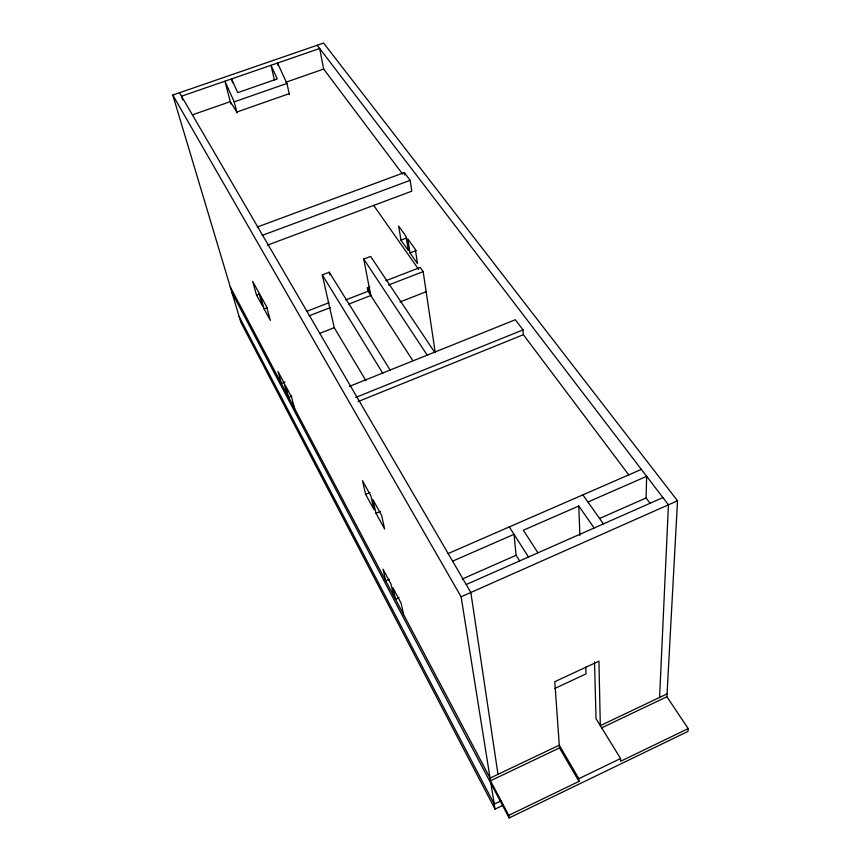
<?xml version="1.0" encoding="UTF-8"?>
<svg xmlns="http://www.w3.org/2000/svg" width="861" height="861" viewBox="0 0 861 861"><rect width="100%" height="100%" fill="white"/><g stroke="black" fill="none" stroke-linecap="round" stroke-linejoin="round"><path stroke-width="1.29" d="M594.531 661.915L596.027 718.666L620.577 758.541L620.577 761.296L688.208 728.6L666.898 696.764L677.521 500.79L323.596 43.05L172.792 95.044L240.854 322.262L495.032 809.136L503.481 805.067M650.087 503.265L646.105 497.97L646.654 476.327L587.923 502.006M659.58 697.453L668.437 504.826L317.192 45.256M688.208 728.6L687.982 731.409L509.142 817.95L232.05 292.848M509.142 817.95L508.765 815.345L578.969 781.411L578.84 778.699L620.577 758.541M501.188 800.795L494.236 804.131L239.121 316.482M508.765 815.345L490.501 780.776L559.489 747.918L554.785 681.686L598.933 661.162L600.321 725.64L667.06 693.891M601.591 727.868L666.898 696.764M554.656 688.509L586.029 673.894L585.781 667.189M466.21 584.533L662.905 497.593M490.501 780.776L461.109 596.802L677.521 500.79M462.088 579.087L516.105 555.28L514.017 534.315L452.595 561.168M599.557 518.483L646.105 497.97M399.106 597.749L395.522 599.321L392.907 587.762L401.108 603.217L403.669 614.711M594.133 527.987L578.786 505.999L523.348 530.236L537.953 552.816M448.15 553.548L641.348 469.396M389.28 579.27L385.739 580.82L383.027 569.186L391.034 584.242L393.671 595.823M376.009 513.296L372.91 499.606L381.617 515.416L384.652 529.063L376.009 513.296L380.476 511.402M365.645 494.365L362.459 480.632L370.93 496.011L374.051 509.701L365.645 494.365L370.058 492.514M358.101 401.592L523.38 334.703L523.004 329.892L515.352 319.743L349.437 386.385M355.787 397.416L523.004 329.892M291.814 396.038L288.672 397.287L285.335 385.297L291.405 396.727L294.71 408.717M285.12 382.026L281.375 383.511L278.006 371.5L283.947 382.682L287.294 394.682M319.463 333.465L334.326 327.654M400.064 301.931L426.163 291.728M345.745 299.897L368.013 291.266L412.839 360.662M309.228 315.783L330.29 307.614M388.612 285.002L423.16 271.613L435.246 352.666M348.404 304.234L370.779 295.549L363.751 259.053L370.617 256.438L434.816 352.526M306.677 311.359L328.913 302.76M368.013 291.266L367.356 287.886L369.821 286.939M385.803 280.751L420.222 267.437L423.16 271.613M264.09 308.959L270.354 320.378L266.523 306.505L260.237 295.097L264.09 308.959L267.48 307.657M409.997 252.951L417.488 263.574L415.336 249.432L407.78 238.82L409.997 252.951L416.466 250.465M365.936 380.691L334.251 327.686L322.294 274.896L329.246 272.237L390.345 370.391M256.556 295.194L262.67 306.344L258.806 292.492L252.66 281.353L256.556 295.194L259.914 293.913M400.957 240.144L408.286 250.529L406.058 236.409L398.675 226.045L400.957 240.144L406.306 238.11M267.459 245.127L411.784 191.174L410.17 180.347L404.304 172.566L257.256 227.035M262.099 235.43L410.17 180.347M289.199 93.666L236.84 112.048L230.285 101.641L192.541 114.804M285.927 82.225L323.661 69.052L402.604 174.062M230.899 103.977L224.925 81.203L234.203 101.856L286.939 83.442L277.543 63.036L278.114 65.544M523.38 334.703L628.831 474.992M582.875 494.86L603.4 523.886M373.62 205.349L418.737 269.536M363.751 259.053L427.443 355.485M367.356 287.886L370.112 292.18L370.757 295.56M509.292 526.921L528.482 557.002M516.105 555.28L519.657 560.909M322.294 274.896L382.854 373.362M179.497 92.73L470.849 592.486L497.992 774.33M578.84 778.699L559.295 745.163L490.07 778.096L230.231 286.81M559.489 747.918L578.969 781.411M172.792 95.044L461.109 596.802M182.64 100.016L181.52 96.195L319.657 48.485L323.661 69.052M234.203 101.856L237.087 112.974M232.524 82.678L231.555 78.921L237.733 92.654L277.264 78.9L271.021 65.285L274.465 80.353M329.246 272.237L329.817 274.831M286.939 83.442L289.414 94.602M490.931 783.435L495.032 809.136M404.304 172.566L404.67 174.923M578.786 505.999L579.883 535.488"/></g></svg>
